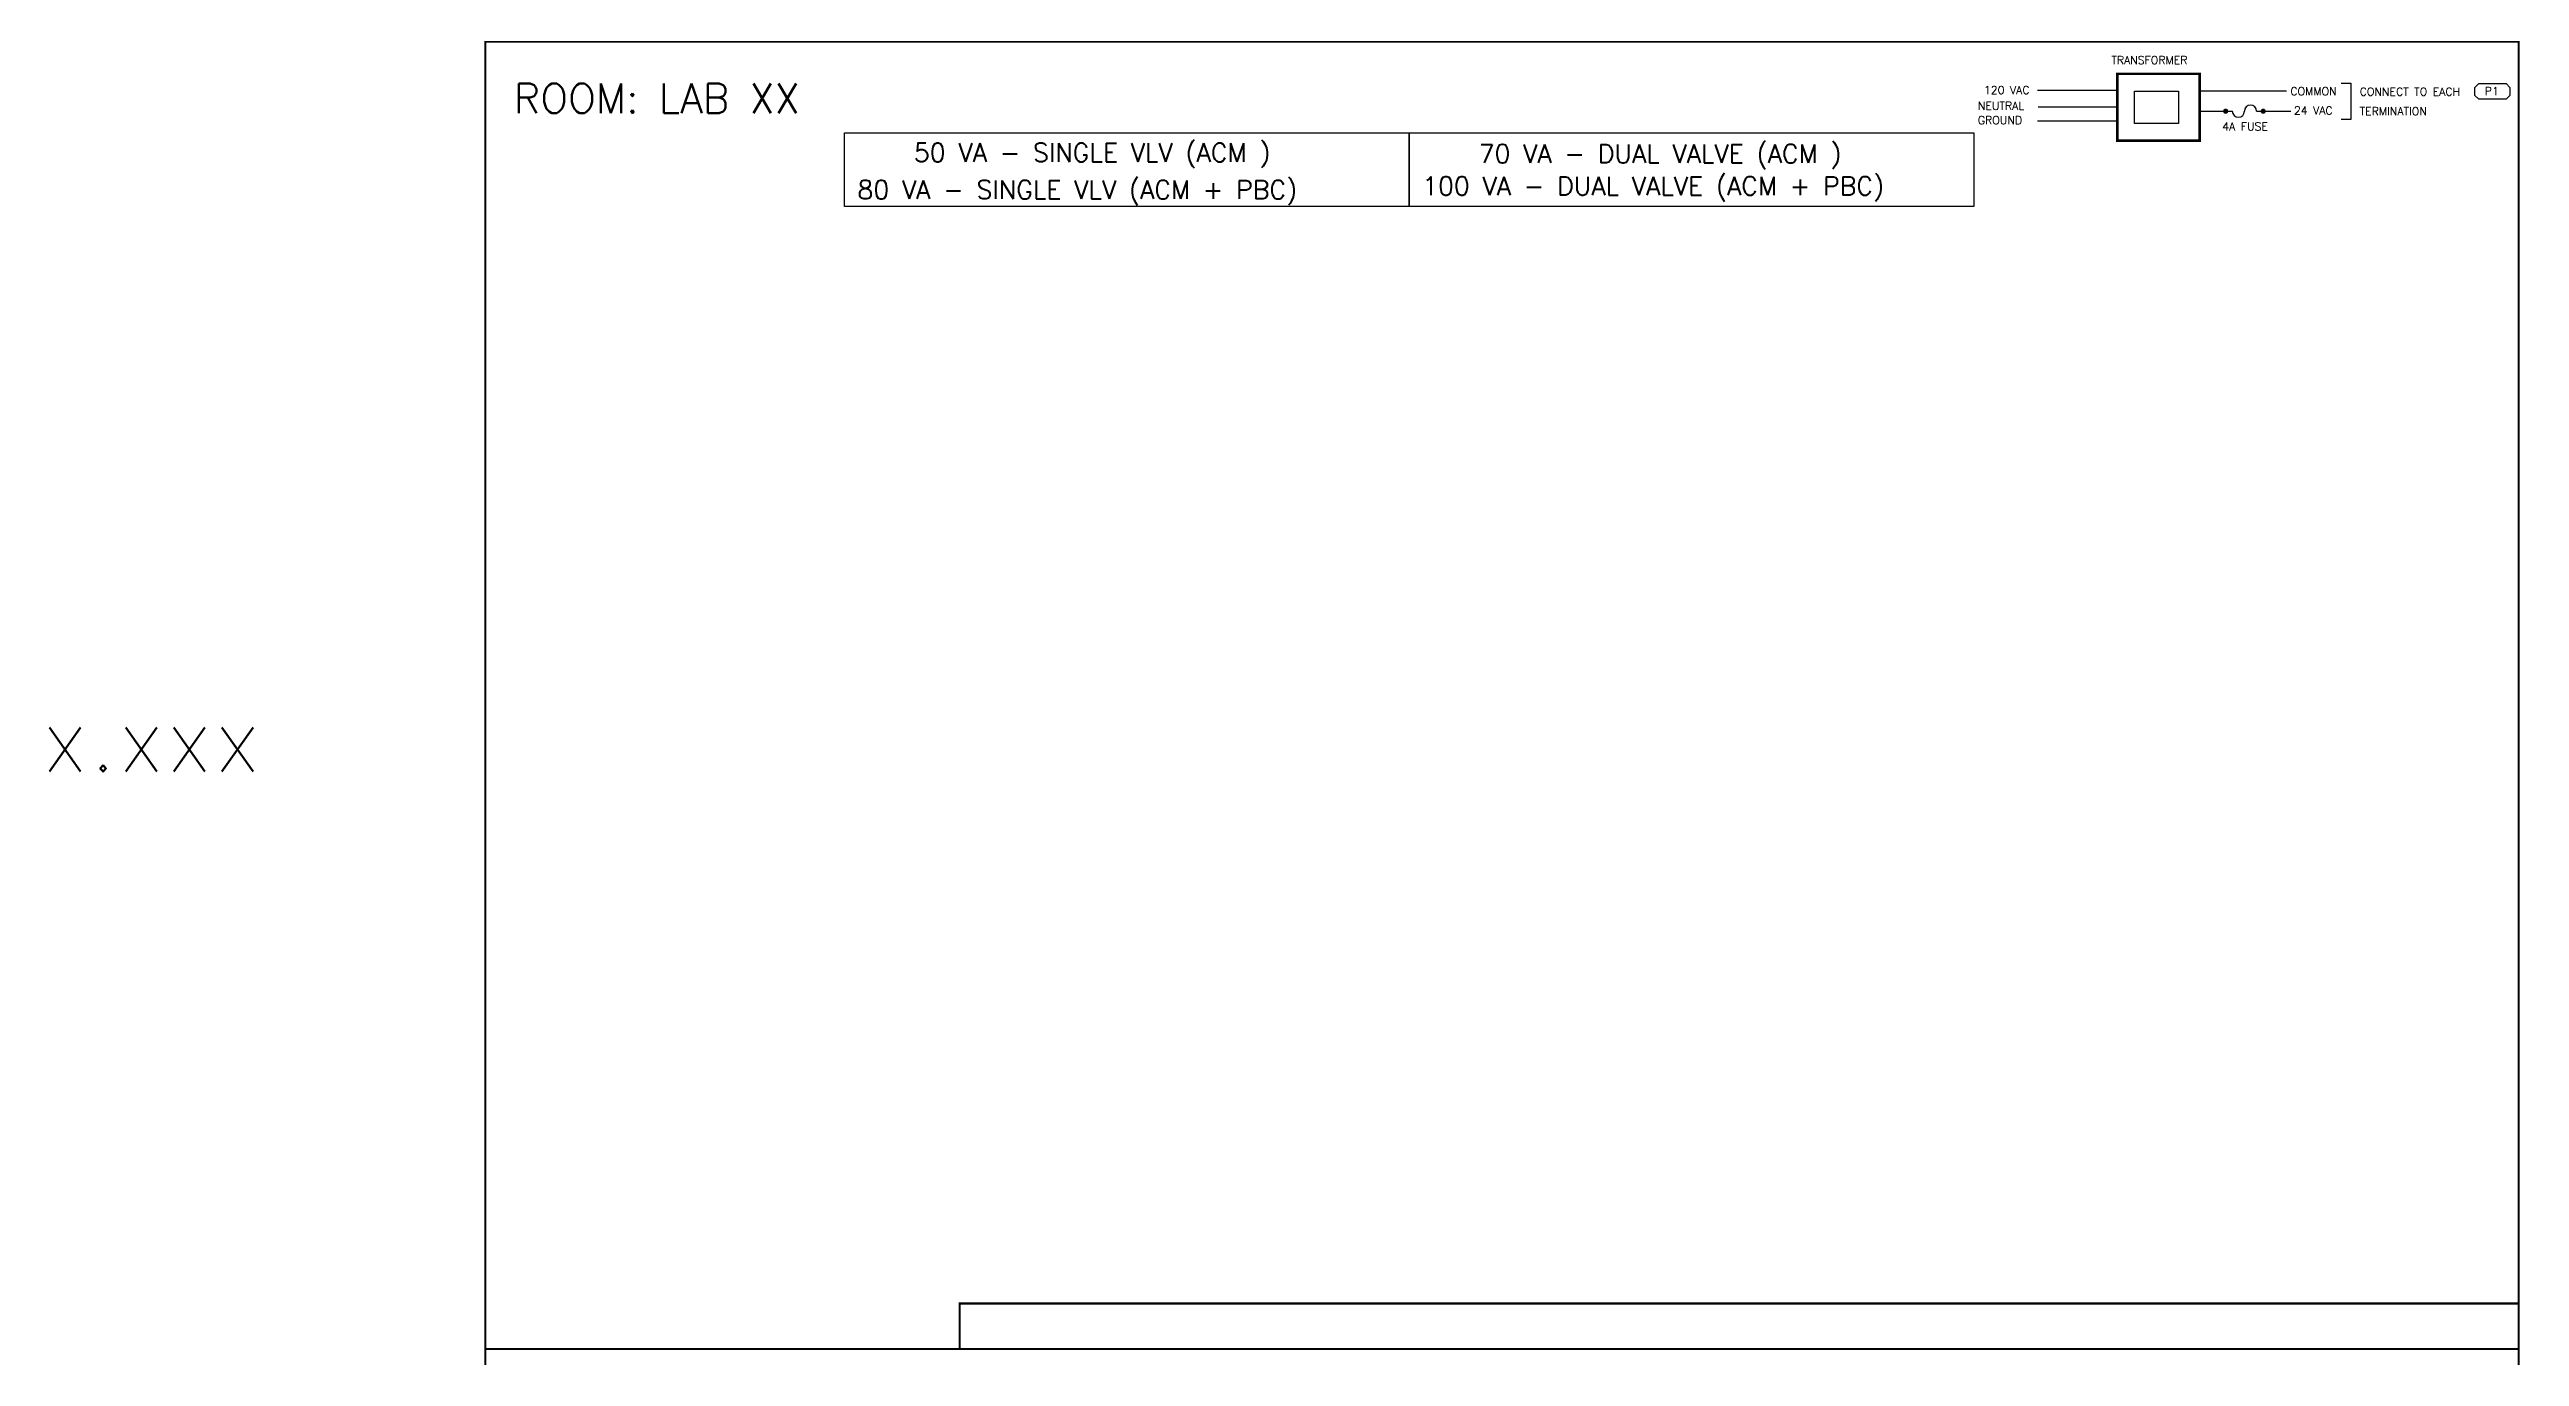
# Model space of a CAD drawing. Extents: x -251 to 1546, y -2821 to 985.
# Drawn here: x -251 to 1546, y -924 to 27 of the extents above; entities that cross this region are included whole.
import ezdxf
from ezdxf.enums import TextEntityAlignment as Align

# ---------------------------------------------------------------- set-up
doc = ezdxf.new("R2010")
doc.units = 0
doc.header["$LTSCALE"] = 96
doc.header["$MEASUREMENT"] = 0
doc.layers.get('0').update_dxf_attribs({"linetype": 'CONTINUOUS'})
for name, color, linetype in [('Hood', 2, 'CONTINUOUS'), ('ModelB', 30, 'CONTINUOUS'), ('Text', 7, 'CONTINUOUS')]:
    doc.layers.add(name, color=color, linetype=linetype)
doc.styles.add('Romans', font='romans.shx')
doc.styles.get("Standard").update_dxf_attribs({"font": 'ROMANS'})

msp = doc.modelspace()

# ---------------------------------------------------------------- linework, layer by layer
at = {"color": 7, "linetype": 'Continuous'}
for points in [[(327.2, -33.2), (738, -33.2), (738, -87), (327.2, -87)], [(738, -33.2), (1148.8, -33.2), (1148.8, -87), (738, -87)]]:
    msp.add_lwpolyline(points, close=True, dxfattribs=at)
at = {"layer": 'Hood', "color": 0, "linetype": 'Continuous'}
for p, q in [((1416, 2.7), (1423.1, 2.7)), ((1423.1, 2.7), (1423.1, -23.7)), ((1423.1, -23.7), (1416, -23.7))]:
    msp.add_line(p, q, dxfattribs=at)
at = {"layer": 'Hood', "color": 0}
for p, q in [((1513.3, -0.3), (1516.1, 2.5)), ((1516.1, 2.5), (1535.9, 2.5)), ((1535.9, 2.5), (1538.7, -0.3)), ((1253.2, -2.6), (1195, -2.6)), ((1253.2, -14.6), (1195.5, -14.6)), ((1265.7, -26.5), (1265.7, -2.9)), ((1265.7, -2.9), (1297.7, -2.9)), ((1297.7, -2.9), (1297.7, -26.5)), ((1313, -2.8), (1376.2, -2.8)), ((1313, -17.6), (1331.9, -17.6)), ((1331.9, -17.6), (1336.8, -17.6)), ((1354.4, -17.6), (1359.3, -17.6)), ((1359.2, -17.6), (1379.4, -17.6)), ((1513.3, -6.1), (1513.3, -0.3)), ((1516.1, -8.9), (1513.3, -6.1)), ((1535.9, -8.9), (1516.1, -8.9)), ((1538.7, -6.1), (1535.9, -8.9)), ((1538.7, -0.3), (1538.7, -6.1)), ((1253.2, -24.8), (1195, -24.8)), ((1297.7, -26.5), (1265.7, -26.5))]:
    msp.add_line(p, q, dxfattribs=at)
at = {"layer": 'Hood', "color": 0, "const_width": 1.86}
msp.add_lwpolyline([(1253.2, -39), (1253.2, 9.6), (1313, 9.6), (1313, -39)], close=True, dxfattribs=at)
for points in [[(1331, -17.6, 1), (1332.9, -17.6, 1)], [(1358.3, -17.6, 1), (1360.2, -17.6, 1)]]:
    msp.add_lwpolyline(points, format="xyb", close=True, dxfattribs=at)
at = {"layer": 'Hood', "color": 0}
for centre, start, end in [((1341.2, -17.6), 180, 0), ((1350, -17.6), 0, 180)]:
    msp.add_arc(centre, 4.41, start, end, dxfattribs=at)
at = {"layer": 'ModelB', "const_width": 1.5}
for points in [[(66, 33), (66, -918), (1545, -918), (1545, 33)], [(66, -918), (66, -1869), (1545, -1869), (1545, -918)]]:
    msp.add_lwpolyline(points, close=True, dxfattribs=at)
msp.add_lwpolyline([(1545, -885), (411, -885), (411, -918)], dxfattribs=at)

# ---------------------------------------------------------------- texts
at = {"transparency": 33554687}
msp.add_text('ROOM: LAB XX', height=21.391, dxfattribs=at).set_placement((86.8, -18.9))
at = {"layer": 'Hood', "color": 0}
for s, p in [('TRANSFORMER', (1248.8, 16.7)), ('120 VAC', (1156.1, -5.1)), ('NEUTRAL', (1151.7, -16.5)), ('COMMON', (1379, -6)), ('24 VAC', (1381.6, -20)), ('TERMINATION', (1429.4, -20.5)), ('CONNECT TO EACH ', (1429.4, -6.3)), ('P1', (1520.4, -5.8)), ('GROUND', (1151.7, -27)), ('4A FUSE', (1329.5, -31.6))]:
    msp.add_text(s, height=5.82, dxfattribs=at).set_placement(p)
at = {"layer": 'Hood', "color": 7, "linetype": 'Continuous'}
for s, p in [('50 VA - SINGLE VLV (ACM )', (377.8, -54.4)), ('70 VA - DUAL VALVE (ACM )', (788.6, -55.2)), ('80 VA - SINGLE VLV (ACM + PBC)', (336.7, -81.4)), ('100 VA - DUAL VALVE (ACM + PBC)', (747.5, -78.7))]:
    msp.add_text(s, height=13.472, dxfattribs=at).set_placement(p)
at = {"layer": 'Text', "style": 'Romans'}
msp.add_text('x.xxx', height=48, dxfattribs=at).set_placement((-177, -474), align=Align.MIDDLE)

doc.saveas('drawing.dxf')
